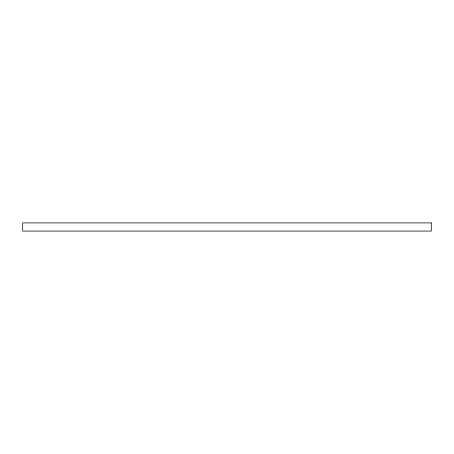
<?xml version="1.0" encoding="UTF-8"?>
<svg xmlns="http://www.w3.org/2000/svg" width="454" height="454" viewBox="0 0 454 454"><rect width="100%" height="100%" fill="white"/><g stroke="black" fill="none" stroke-linecap="round" stroke-linejoin="round"><path stroke-width="0.68" d="M431.3 222.914L22.7 222.914L22.7 231.086L431.3 231.086L431.3 222.914"/></g></svg>
